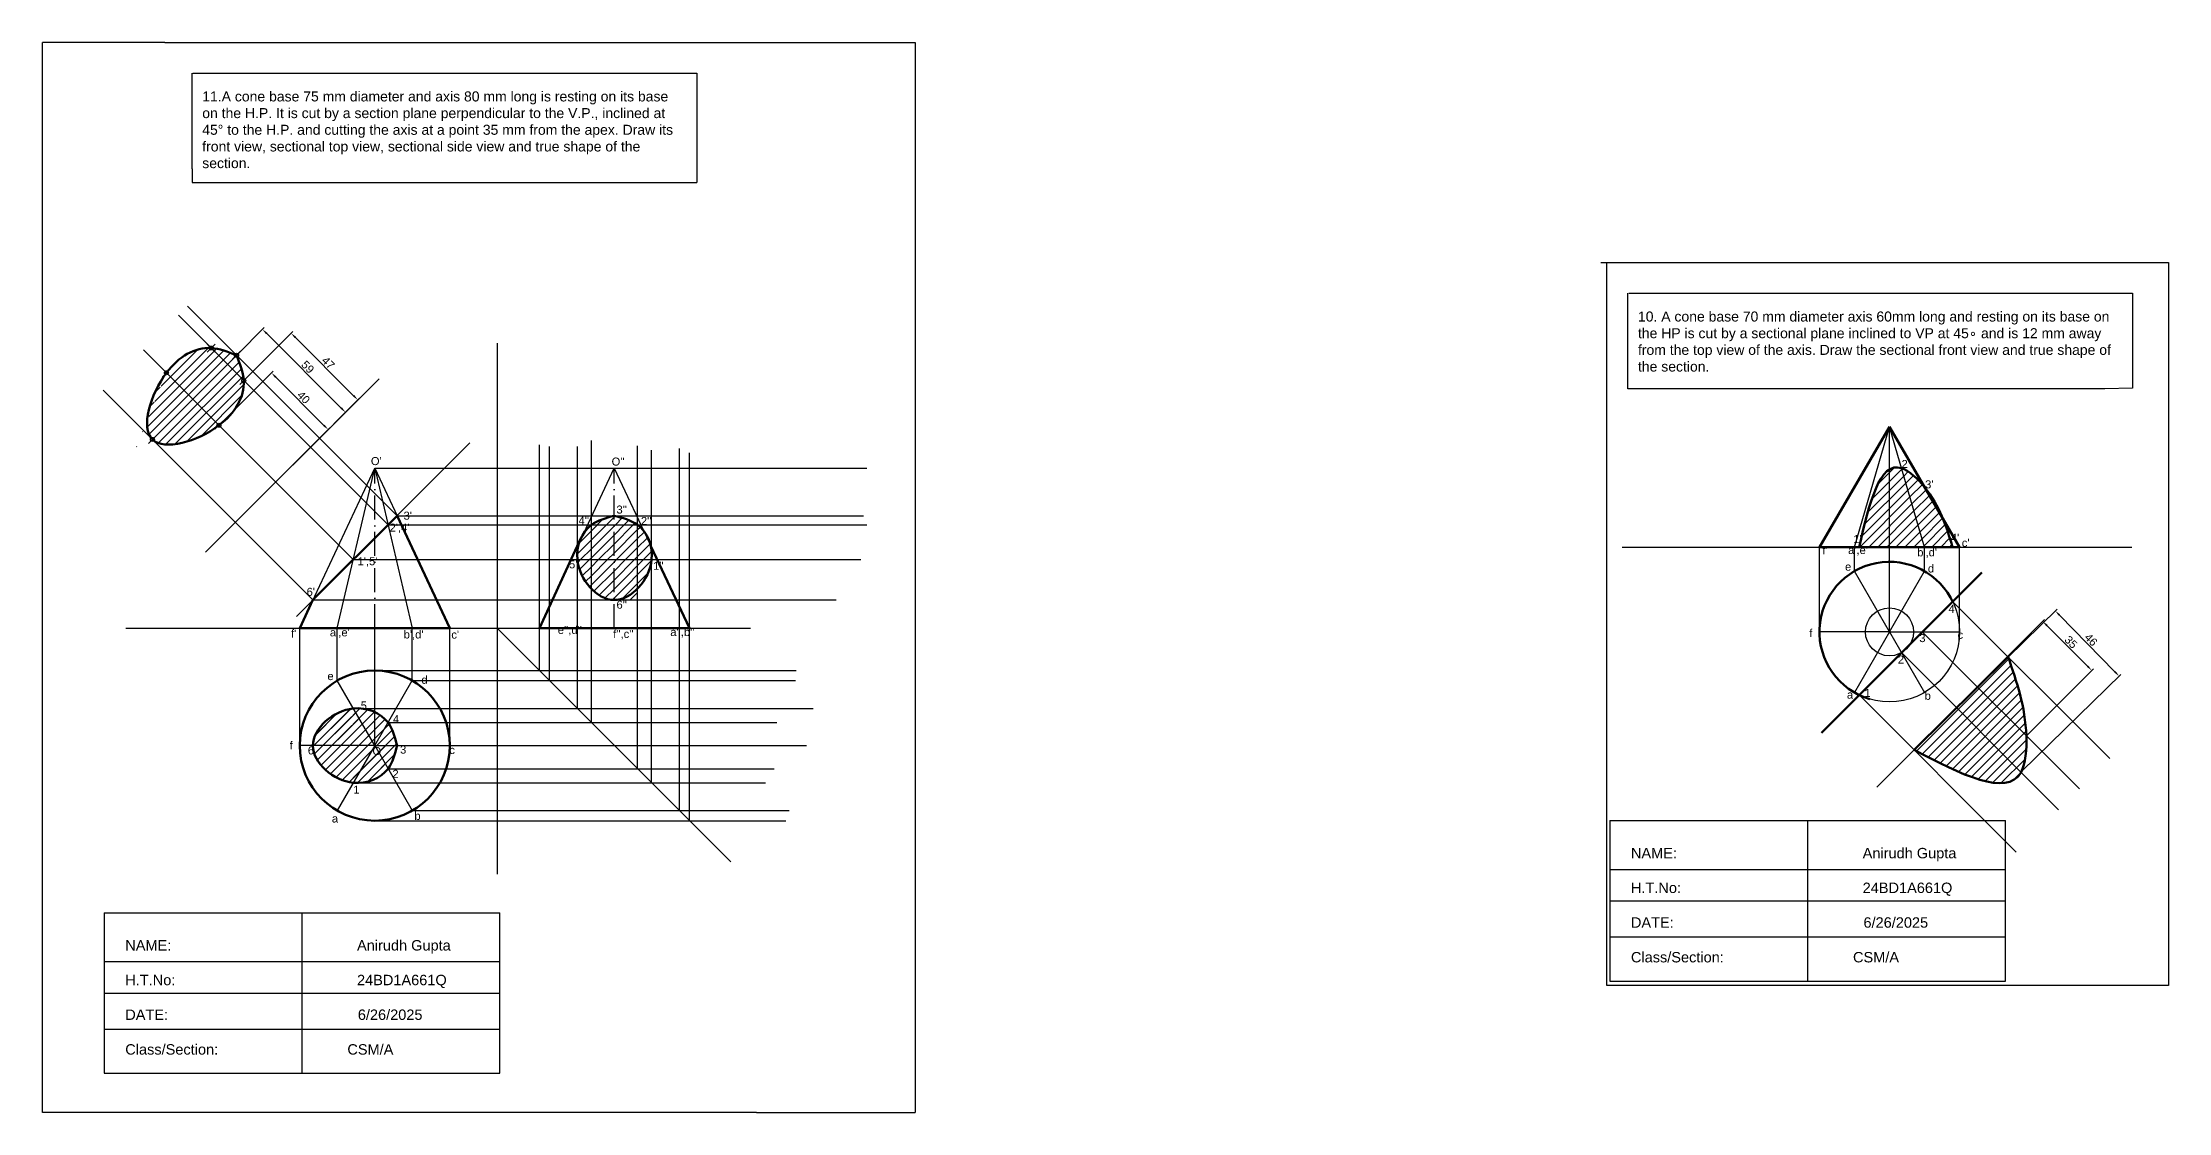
# Model space of a CAD drawing. Header units: millimetres. Extents: x 2302 to 7484, y 1369 to 1932.
# Drawn here: x 5516 to 6578, y 1369 to 1903 of the extents above; entities that cross this region are included whole.
import ezdxf

# ---------------------------------------------------------------- set-up
doc = ezdxf.new("R2010")
doc.units = ezdxf.units.MM
doc.header["$PDMODE"] = 35
doc.header["$PDSIZE"] = 2
doc.linetypes.add('ACAD_ISO10W100', pattern=[18, 12, -3, 0, -3])
doc.styles.get("Standard").update_dxf_attribs({"font": 'arial.ttf'})
doc.dimstyles.new('ISO-25', dxfattribs={"dimtxt": 4, "dimasz": 3, "dimexe": 1.25, "dimexo": 0.625, "dimtad": 1, "dimdec": 0, "dimtxsty": 'Standard', "dimcen": 2.5, "dimclrd": 6, "dimclre": 4, "dimadec": 0, "dimazin": 0, "dimtfac": 1, "dimtdec": 0, "dimtmove": 0, "dimatfit": 3, "dimfxl": 1, "dimarcsym": 1})
pattern_1 = [(45, (0, 0), (-2.245064030267288, 2.245064030267288), [])]

# ---------------------------------------------------------------- blocks, each defined once
blk = doc.blocks.new('*U15')
blk.add_line((-18.75, -4.547473508864641e-13), (18.75, 2.273736754432321e-13))
blk = doc.blocks.new('*U16')
at = {"color": 0, "linetype": 'ByBlock', "lineweight": -2, "transparency": 16777216}
for p, rotation in [((5672.536851801764, 1568.196462787721), 120), ((5691.286851801764, 1568.196462787721), 59.99999999999997), ((5663.161851801764, 1551.958486466762), 180), ((5672.536851801764, 1535.720510145804), 239.9999999999999), ((5691.286851801764, 1535.720510145805), 299.9999999999998)]:
    blk.add_blockref('*U15', p, dxfattribs=dict(at, rotation=rotation))
blk.add_blockref('*U15', (5700.661851801764, 1551.958486466763), dxfattribs=at)
blk = doc.blocks.new('*D17')
at = {"color": 4, "lineweight": -2, "transparency": 16777216}
for p, q in [((5613.263484402585, 1747.503192204684), (5626.678940432153, 1760.918648234252)), ((5654.7494392548, 1706.017237352468), (5668.164895284369, 1719.432693382038))]:
    blk.add_line(p, q, dxfattribs=at)
at = {"color": 6, "lineweight": -2, "transparency": 16777216}
blk.add_line((5665.159691464326, 1720.670130249114), (5627.91637729923, 1757.913444414209), dxfattribs=at)
at = {"color": 6, "transparency": 16777216}
for points in [[(5628.269930689823, 1758.266997804802), (5627.562823908637, 1757.559891023616), (5625.795056955671, 1760.034764757768)], [(5665.513244854919, 1721.023683639707), (5664.806138073733, 1720.31657685852), (5667.281011807885, 1718.548809905554)]]:
    blk.add_solid(points, dxfattribs=at)
at = {"layer": 'Defpoints', "color": 0, "transparency": 16777216}
for p in [(5625.795056955671, 1760.034764757768), (5612.821542664344, 1747.061250466442), (5654.307497516558, 1705.575295614227)]:
    blk.add_point(p, dxfattribs=at)
at = {"color": 0, "transparency": 16777216, "insert": (5648.424094607655, 1741.177847557537), "char_height": 4, "attachment_point": 5, "rotation": 315.0000000000007}
blk.add_mtext('59', dxfattribs=at)
blk = doc.blocks.new('*D18')
at = {"color": 4, "lineweight": -2, "transparency": 16777216}
for p, q in [((5616.877640308338, 1734.839750007523), (5641.003376627903, 1758.965486327087)), ((5650.224796109097, 1701.492594206764), (5674.350532428661, 1725.618330526328))]:
    blk.add_line(p, q, dxfattribs=at)
at = {"color": 6, "lineweight": -2, "transparency": 16777216}
blk.add_line((5671.345328608619, 1726.855767393405), (5642.24081349498, 1755.960282507044), dxfattribs=at)
at = {"color": 6, "transparency": 16777216}
for points in [[(5642.594366885573, 1756.313835897637), (5641.887260104386, 1755.60672911645), (5640.11949315142, 1758.081602850603)], [(5671.698881999211, 1727.209320783998), (5670.991775218024, 1726.502214002811), (5673.466648952178, 1724.734447049845)]]:
    blk.add_solid(points, dxfattribs=at)
at = {"layer": 'Defpoints', "color": 0, "transparency": 16777216}
for p in [(5640.11949315142, 1758.081602850603), (5616.435698570097, 1734.397808269281), (5649.782854370856, 1701.050652468523)]:
    blk.add_point(p, dxfattribs=at)
at = {"color": 0, "transparency": 16777216, "insert": (5658.649226352413, 1743.264180250839), "char_height": 4, "attachment_point": 5, "rotation": 315}
blk.add_mtext('47', dxfattribs=at)
blk = doc.blocks.new('*D19')
at = {"color": 4, "lineweight": -2, "transparency": 16777216}
for p, q in [((5604.502887781167, 1712.494791865618), (5631.163700014289, 1739.155604098741)), ((5632.86494077456, 1684.132738872226), (5659.525753007681, 1710.793551105349))]:
    blk.add_line(p, q, dxfattribs=at)
at = {"color": 6, "lineweight": -2, "transparency": 16777216}
blk.add_line((5656.520549187639, 1712.030987972425), (5632.401136881366, 1736.150400278698), dxfattribs=at)
at = {"color": 6, "transparency": 16777216}
for points in [[(5632.754690271959, 1736.503953669292), (5632.047583490772, 1735.796846888105), (5630.279816537806, 1738.271720622258)], [(5656.874102578233, 1712.384541363019), (5656.166995797046, 1711.677434581832), (5658.641869531199, 1709.909667628865)]]:
    blk.add_solid(points, dxfattribs=at)
at = {"layer": 'Defpoints', "color": 0, "transparency": 16777216}
for p in [(5630.279816537806, 1738.271720622258), (5604.060946042925, 1712.052850127377), (5632.422999036317, 1683.690797133984)]:
    blk.add_point(p, dxfattribs=at)
at = {"color": 0, "transparency": 16777216, "insert": (5646.346903260379, 1725.976754351439), "char_height": 4, "attachment_point": 5, "rotation": 315}
blk.add_mtext('40', dxfattribs=at)
blk = doc.blocks.new('*U20')
blk.add_line((-17.5, 0), (17.5, 0))
blk = doc.blocks.new('*U21')
at = {"color": 0, "linetype": 'ByBlock', "lineweight": -2, "transparency": 16777216}
for p, rotation in [((6431.625099483132, 1588.3945993094), 120), ((6449.125099483132, 1588.3945993094), 59.99999999999999), ((6422.875099483132, 1573.239154743172), 180), ((6431.625099483132, 1558.083710176944), 239.9999999999999), ((6449.125099483132, 1558.083710176944), 299.9999999999999)]:
    blk.add_blockref('*U20', p, dxfattribs=dict(at, rotation=rotation))
blk.add_blockref('*U20', (6457.875099483132, 1573.239154743172), dxfattribs=at)
blk = doc.blocks.new('*D22')
at = {"color": 4, "lineweight": -2, "transparency": 16777216}
for p, q in [((6483.311235794834, 1581.815562141203), (6516.470903639513, 1614.975229985883)), ((6507.869054305443, 1557.257743630595), (6541.028722150122, 1590.417411475275))]:
    blk.add_line(p, q, dxfattribs=at)
at = {"color": 6, "lineweight": -2, "transparency": 16777216}
blk.add_line((6517.70834050659, 1611.97002616584), (6538.023518330079, 1591.654848342351), dxfattribs=at)
at = {"color": 6, "transparency": 16777216}
for points in [[(6518.061893897183, 1612.323579556434), (6517.354787115996, 1611.616472775247), (6515.58702016303, 1614.0913465094)], [(6538.377071720673, 1592.008401732945), (6537.669964939486, 1591.301294951758), (6540.144838673639, 1589.533527998792)]]:
    blk.add_solid(points, dxfattribs=at)
at = {"layer": 'Defpoints', "color": 0, "transparency": 16777216}
for p in [(6540.144838673639, 1589.533527998792), (6482.869294056592, 1581.373620402961), (6507.4271125672, 1556.815801892353)]:
    blk.add_point(p, dxfattribs=at)
at = {"color": 0, "transparency": 16777216, "insert": (6529.752954319219, 1603.699462154981), "char_height": 4, "attachment_point": 5, "rotation": 315.0000000000002}
blk.add_mtext('35', dxfattribs=at)
blk = doc.blocks.new('*D23')
at = {"color": 4, "lineweight": -2, "transparency": 16777216}
for p, q in [((6473.273598802671, 1571.768452933128), (6522.764604685828, 1620.209896736152)), ((6505.226229067855, 1539.12351735138), (6554.717234951013, 1587.564961154404))]:
    blk.add_line(p, q, dxfattribs=at)
at = {"color": 6, "lineweight": -2, "transparency": 16777216}
blk.add_line((6523.969764959873, 1617.191604385524), (6551.725464804937, 1588.83453249665), dxfattribs=at)
at = {"color": 6, "transparency": 16777216}
for points in [[(6524.32708693428, 1617.5413485872), (6523.612442985467, 1616.841860183847), (6521.871299749813, 1619.335536231961)], [(6552.082786779343, 1589.184276698326), (6551.368142830531, 1588.484788294973), (6553.823930014996, 1586.690600650213)]]:
    blk.add_solid(points, dxfattribs=at)
at = {"layer": 'Defpoints', "color": 0, "transparency": 16777216}
for p in [(6553.823930014996, 1586.690600650213), (6472.826946334662, 1571.331272681032), (6504.779576599847, 1538.686337099284)]:
    blk.add_point(p, dxfattribs=at)
at = {"color": 0, "transparency": 16777216, "insert": (6539.753778934821, 1604.878808229089), "char_height": 4, "attachment_point": 5, "rotation": 314.3859729280372}
blk.add_mtext('46', dxfattribs=at)

msp = doc.modelspace()

# ---------------------------------------------------------------- hatches: boundary and pattern name
h = msp.add_hatch()
h.set_pattern_fill('ANSI31', color=256)
h.set_pattern_definition(pattern_1)
edge = h.paths.add_edge_path(flags=17)
edge.add_spline(control_points=[(5616.435698570096, 1734.397808269282), (5616.172127315812, 1738.601288403135), (5614.496834990078, 1742.831269434789), (5612.821542664345, 1747.061250466443)], knot_values=[0, 0, 0, 0, 13.16908847232447, 13.16908847232447, 13.16908847232447, 13.16908847232447], degree=3, periodic=0)
edge.add_spline(control_points=[(5612.821542664345, 1747.061250466442), (5608.591561632692, 1748.736542792177), (5604.361580601038, 1750.411835117912), (5600.158100467183, 1750.675406372196)], knot_values=[0, 0, 0, 0, 13.16908847232641, 13.16908847232641, 13.16908847232641, 13.16908847232641], degree=3, periodic=0)
edge.add_line((5600.158100467183, 1750.675406372196), (5616.435698570096, 1734.397808269283))
edge = h.paths.add_edge_path()
edge.add_line((5616.435698570097, 1734.397808269282), (5600.158100467183, 1750.675406372195))
edge.add_spline(control_points=[(5600.158100467183, 1750.675406372196), (5592.005037512112, 1751.186628731025), (5583.951672036899, 1746.386897696891), (5577.813142325279, 1738.300653845021)], knot_values=[0, 0, 0, 0, 25.54274171799551, 25.54274171799551, 25.54274171799551, 25.54274171799551], degree=3, periodic=0)
edge.add_line((5577.813142325279, 1738.300653845022), (5604.060946042926, 1712.052850127375))
edge.add_spline(control_points=[(5604.060946042927, 1712.052850127377), (5612.147189894795, 1718.191379838998), (5616.946920928927, 1726.244745314212), (5616.435698570097, 1734.397808269282)], knot_values=[0, 0, 0, 0, 25.54274171799472, 25.54274171799472, 25.54274171799472, 25.54274171799472], degree=3, periodic=0)
edge = h.paths.add_edge_path()
edge.add_spline(control_points=[(5577.813142325279, 1738.300653845022), (5569.635153168611, 1727.52784380004), (5560.076309331138, 1694.316017133234), (5593.288135997958, 1703.874860970711), (5604.060946042942, 1712.052850127389)], knot_values=[38.71183019029604, 38.71183019029738, 38.71183019029738, 38.71183019029738, 72.74086883873866, 106.7699074871806, 106.7699074872058, 106.7699074872058, 106.7699074872058], degree=3, periodic=0)
edge.add_line((5604.060946042925, 1712.052850127376), (5577.813142325279, 1738.300653845022))
h = msp.add_hatch()
h.set_pattern_fill('ANSI31', color=256)
h.set_pattern_definition(pattern_1)
edge = h.paths.add_edge_path()
edge.add_spline(control_points=[(6507.4271125672, 1556.815801892353), (6506.896643638343, 1571.529175020606), (6502.595997447272, 1583.894370454264), (6498.295351256201, 1596.259565887923)], knot_values=[0, 0, 0, 0, 40.4870298093013, 40.4870298093013, 40.4870298093013, 40.4870298093013], degree=3, periodic=0)
edge.add_line((6498.295351256201, 1596.259565887923), (6498.025295398877, 1596.529621745246))
edge.add_line((6498.025295398877, 1596.529621745246), (6482.869294056592, 1581.373620402962))
edge.add_line((6482.869294056592, 1581.373620402962), (6507.4271125672, 1556.815801892355))
edge = h.paths.add_edge_path()
edge.add_line((6482.869294056592, 1581.373620402962), (6472.47698921118, 1570.981315557549))
edge.add_line((6472.47698921118, 1570.981315557549), (6504.776895559819, 1538.68140920891))
edge.add_spline(control_points=[(6504.776895559819, 1538.681409208909), (6504.777789502127, 1538.683051435244), (6507.13493763818, 1543.015611645945), (6507.667167843777, 1550.157498901313), (6507.427112567202, 1556.815801892354)], knot_values=[40.48702980930122, 40.48702980930122, 40.48702980930122, 40.48702980930122, 40.49397888563949, 58.8157402742615, 58.81574027426157, 58.81574027426157, 58.81574027426157], degree=3, periodic=0)
edge.add_line((6507.427112567202, 1556.815801892353), (6482.869294056592, 1581.373620402962))
edge = h.paths.add_edge_path()
edge.add_line((6472.47698921118, 1570.981315557549), (6451.320987868896, 1549.825314215265))
edge.add_spline(control_points=[(6451.320987868896, 1549.825314215265), (6474.537030724005, 1537.801767844858), (6497.753073579113, 1525.778221474451), (6504.776895559819, 1538.68140920891)], knot_values=[58.81574027426149, 58.81574027426149, 58.81574027426149, 58.81574027426149, 113.4155446291176, 113.4155446291176, 113.4155446291176, 113.4155446291176], degree=3, periodic=0)
edge.add_line((6504.776895559819, 1538.68140920891), (6472.47698921118, 1570.981315557549))
edge = h.paths.add_edge_path()
edge.add_spline(control_points=[(6439.031382095195, 1690.003844917067), (6431.912626865662, 1685.657735165238), (6427.894003809287, 1668.433194999739), (6423.875380752912, 1651.20865483424)], knot_values=[0, 0, 0, 0, 35.76308098557392, 35.76308098557392, 35.76308098557392, 35.76308098557392], degree=3, periodic=0)
edge.add_line((6423.875380752913, 1651.20865483424), (6439.031382095196, 1651.20865483424))
edge.add_line((6439.031382095196, 1651.20865483424), (6439.031382095196, 1690.003844917067))
edge = h.paths.add_edge_path()
edge.add_spline(control_points=[(6445.031382095195, 1690.637226262812), (6442.803050447234, 1691.374624266901), (6440.81942543166, 1691.095472923754), (6439.031382095195, 1690.003844917067)], knot_values=[35.76308098557391, 35.76308098557414, 35.76308098557414, 35.76308098557414, 44.74582257253381, 44.74582257253381, 44.74582257253381, 44.74582257253381], degree=3, periodic=0)
edge.add_line((6439.031382095196, 1690.003844917068), (6439.031382095196, 1651.20865483424))
edge.add_line((6439.031382095196, 1651.20865483424), (6456.531382095196, 1651.20865483424))
edge.add_line((6456.531382095196, 1651.20865483424), (6445.031382095196, 1690.637226262811))
h.paths.add_polyline_path([(6417.393075881125, 1645.973856736461), (6429.17206633133, 1645.973856736461), (6429.17206633133, 1651.605507486802), (6417.393075881125, 1651.605507486802)], flags=9)
h.paths.add_polyline_path([(6468.682787193073, 1652.880789931136), (6474.85741202254, 1652.880789931136), (6474.85741202254, 1658.880789931136), (6468.682787193073, 1658.880789931136)], flags=9)
h.paths.add_polyline_path([(6444.051622878173, 1689.738988197724), (6450.234433246522, 1689.738988197724), (6450.234433246522, 1695.763544814367), (6444.051622878173, 1695.763544814367)], flags=9)
h = msp.add_hatch()
h.set_pattern_fill('ANSI31', color=256)
h.set_pattern_definition(pattern_1)
edge = h.paths.add_edge_path()
edge.add_spline(control_points=[(6456.531382095195, 1681.208654834243), (6453.080118609959, 1685.409602445251), (6448.720413820856, 1689.416454375461), (6445.031382095195, 1690.637226262812)], knot_values=[0, 0, 0, 0, 14.87104432054507, 14.87104432054507, 14.87104432054507, 14.87104432054507], degree=3, periodic=0)
edge.add_line((6445.031382095196, 1690.637226262811), (6456.531382095196, 1651.20865483424))
edge.add_line((6456.531382095196, 1651.20865483424), (6470.579688282893, 1651.20865483424))
edge.add_spline(control_points=[(6470.579688282893, 1651.20865483424), (6469.101499668059, 1656.006005254571), (6467.623311053223, 1660.803355674902), (6465.692438565282, 1665.503986599806)], knot_values=[77.34566719943754, 77.34566719943754, 77.34566719943754, 77.34566719943754, 92.74321451462332, 92.74321451462332, 92.74321451462332, 92.74321451462332], degree=3, periodic=0)
edge.add_line((6465.69243856528, 1665.50398659981), (6456.531382095192, 1681.208654834246))
h = msp.add_hatch()
h.set_pattern_fill('ANSI31', color=256)
h.set_pattern_definition(pattern_1)
h.paths.add_polyline_path([(5801.507207397995, 1662.276085417361), (5790.258715351798, 1662.276085417361), (5790.258715351798, 1644.916230082822), (5801.507207397995, 1644.916230082822)])
edge = h.paths.add_edge_path()
edge.add_spline(control_points=[(5813.279643806828, 1662.276085417361), (5809.971774264357, 1664.742200419003), (5805.739490831175, 1665.771464491034), (5801.507207397995, 1666.800728563065)], knot_values=[0, 0, 0, 0, 12.61200438455267, 12.61200438455267, 12.61200438455267, 12.61200438455267], degree=3, periodic=0)
edge.add_line((5801.507207397995, 1666.800728563065), (5801.507207397995, 1662.276085417361))
edge.add_line((5801.507207397995, 1662.276085417361), (5813.279643806828, 1662.276085417361))
edge = h.paths.add_edge_path()
edge.add_spline(control_points=[(5801.507207397995, 1666.800728563065), (5797.470885546313, 1665.729563365692), (5793.434563694631, 1664.658398168319), (5790.258715351797, 1662.276085417361)], knot_values=[0, 0, 0, 0, 12.12439561006473, 12.12439561006473, 12.12439561006473, 12.12439561006473], degree=3, periodic=0)
edge.add_line((5790.258715351797, 1662.276085417361), (5801.507207397995, 1662.276085417361))
edge.add_line((5801.507207397995, 1662.276085417361), (5801.507207397995, 1666.800728563065))
edge = h.paths.add_edge_path()
edge.add_spline(control_points=[(5820.326866803267, 1649.234907969295), (5820.241719649515, 1650.03142561568), (5820.110325377248, 1650.818191626063), (5819.935318148253, 1651.589947339818)], knot_values=[25.16265325909403, 25.16265325909403, 25.16265325909403, 25.16265325909403, 27.38677261922698, 27.38677261922698, 27.38677261922698, 27.38677261922698], degree=3, periodic=0)
edge.add_line((5819.935318148196, 1651.589947340111), (5816.268954317456, 1659.357261638497))
edge.add_spline(control_points=[(5816.268954317407, 1659.357261638552), (5815.387764033409, 1660.466871900645), (5814.385347618239, 1661.451750381872), (5813.27964380683, 1662.276085417361)], knot_values=[12.61200438455464, 12.61200438455464, 12.61200438455464, 12.61200438455464, 16.82775145028567, 16.82775145028617, 16.82775145028617, 16.82775145028617], degree=3, periodic=0)
edge.add_line((5813.279643806831, 1662.27608541736), (5813.279643806831, 1644.916230082822))
edge.add_line((5813.279643806831, 1644.916230082822), (5820.326866803267, 1644.916230082822))
edge.add_line((5820.326866803267, 1644.916230082822), (5820.326866803267, 1649.234907969295))
edge = h.paths.add_edge_path()
edge.add_spline(control_points=[(5813.279643806831, 1630.446036398442), (5817.021005347516, 1634.289806897563), (5819.754197180371, 1639.611212962212), (5820.326866803267, 1644.916230082825)], knot_values=[31.34774374006097, 31.34774374006097, 31.34774374006097, 31.34774374006097, 45.83262901716854, 45.83262901717322, 45.83262901717322, 45.83262901717322], degree=3, periodic=0)
edge.add_line((5820.326866803267, 1644.916230082822), (5813.279643806831, 1644.916230082822))
edge.add_line((5813.279643806831, 1644.916230082822), (5813.279643806831, 1630.446036398441))
h.paths.add_polyline_path([(5813.279643806831, 1644.916230082822), (5801.507207397995, 1644.916230082822), (5801.507207397995, 1624.748162855928), (5813.279643806831, 1624.748162855928)])
edge = h.paths.add_edge_path(flags=17)
edge.add_spline(control_points=[(5671.197566087485, 1570.516173690715), (5661.156623525642, 1569.452380161084), (5651.029498860586, 1560.705433313924), (5651.029498860586, 1551.958486466762)], knot_values=[0, 0, 0, 0, 27.40690954432472, 27.40690954432472, 27.40690954432472, 27.40690954432472], degree=3, periodic=0)
edge.add_line((5651.029498860585, 1551.958486466762), (5681.911851801764, 1551.958486466763))
edge.add_line((5681.911851801764, 1551.958486466763), (5671.197566087479, 1570.516173690714))
h.paths.add_polyline_path([(5681.911851801764, 1570.516173690715), (5671.197566087478, 1570.516173690715), (5681.911851801764, 1551.958486466763)], flags=0)
edge = h.paths.add_edge_path()
edge.add_spline(control_points=[(5693.082064567722, 1551.958486466763), (5692.031682437187, 1556.092755261327), (5690.98130030665, 1560.227024055891), (5688.557421422018, 1563.468950694279)], knot_values=[0, 0, 0, 0, 12.36782852116308, 12.36782852116308, 12.36782852116308, 12.36782852116308], degree=3, periodic=0)
edge.add_spline(control_points=[(5688.557421422018, 1563.468950694279), (5686.893164793891, 1565.69488612779), (5684.581398289201, 1567.50014320318), (5681.911851801765, 1568.741075930874)], knot_values=[12.36782852116287, 12.36782852116337, 12.36782852116337, 12.36782852116337, 20.85968870542983, 20.85968870542983, 20.85968870542983, 20.85968870542983], degree=3, periodic=0)
edge.add_line((5681.911851801764, 1568.741075930875), (5681.911851801764, 1551.958486466763))
edge.add_line((5681.911851801764, 1551.958486466763), (5671.197566087479, 1570.516173690714))
edge.add_spline(control_points=[(5671.197566087479, 1570.516173690714), (5661.15662352564, 1569.452380161082), (5640.902374195533, 1551.958486466762), (5668.079664879073, 1528.485059909758), (5689.390100542865, 1537.427040038946), (5692.031682437187, 1547.824217672199), (5693.082064567722, 1551.958486466763)], knot_values=[31.10356787667313, 31.10356787667402, 31.10356787667402, 31.10356787667402, 58.51047742099321, 85.91738696531283, 104.6531263208233, 117.0209548419863, 117.0209548419863, 117.0209548419863, 117.0209548419863], degree=3, periodic=0)
h.paths.add_polyline_path([(5671.197566087479, 1570.516173690714), (5668.353415316464, 1570.007382057834), (5667.416208817845, 1569.721396096392), (5665.558802512251, 1569.12669315814), (5664.481259181764, 1568.657772219221), (5662.865347574992, 1567.913170948419), (5661.779529379812, 1567.293207894233), (5660.324422808409, 1566.405667996199), (5659.288825316897, 1565.658264006413), (5657.987196409514, 1564.642676044199), (5657.040112595484, 1563.788951412967), (5655.904799607621, 1562.662196338865), (5655.076814515346, 1561.722508060665), (5654.128615044681, 1560.501617892158), (5653.446757740541, 1559.496680792097), (5652.710690414546, 1558.197487065691), (5652.199765038858, 1557.149581455099), (5651.704423916689, 1555.784832548197), (5651.386677948472, 1554.719632512784), (5651.166206718392, 1553.295032111512), (5651.058292876476, 1552.239995643714), (5651.076469625236, 1551.958486466762), (5681.911851801764, 1551.958486466763)], flags=16)
h.paths.add_polyline_path([(5681.911851801764, 1568.741075930875), (5681.911851801764, 1570.516173690715), (5671.197566087478, 1570.516173690715), (5681.911851801764, 1551.958486466763)], flags=0)
h.paths.add_polyline_path([(5679.746118425094, 1546.183344332226), (5686.16221665156, 1546.183344332226), (5686.16221665156, 1552.3920755737), (5679.746118425094, 1552.3920755737)], flags=24)
h.paths.add_polyline_path([(5693.546378388177, 1546.870305633121), (5698.69781085748, 1546.870305633121), (5698.69781085748, 1553.001274255222), (5693.546378388177, 1553.001274255222)], flags=9)
h.paths.add_polyline_path([(5673.907637657506, 1568.967337718707), (5679.022235201844, 1568.967337718707), (5679.022235201844, 1574.987801565911), (5673.907637657506, 1574.987801565911)], flags=9)
h.paths.add_polyline_path([(5690.01192966981, 1562.270597470078), (5695.119705931747, 1562.270597470078), (5695.119705931747, 1568.270597470078), (5690.01192966981, 1568.270597470078)], flags=9)
h.paths.add_polyline_path([(5689.744546871711, 1534.873261820291), (5694.860508672529, 1534.873261820291), (5694.860508672529, 1540.897818436935), (5689.744546871711, 1540.897818436935)], flags=9)
h.paths.add_polyline_path([(5670.214839840082, 1526.963677739421), (5675.330801640901, 1526.963677739421), (5675.330801640901, 1532.988234356065), (5670.214839840082, 1532.988234356065)], flags=9)
h.paths.add_polyline_path([(5647.445088322988, 1546.470555230923), (5652.595156535813, 1546.470555230923), (5652.595156535813, 1552.597431083584), (5647.445088322988, 1552.597431083584)], flags=25)
h = msp.add_hatch()
h.set_pattern_fill('ANSI31', color=256)
h.set_pattern_definition(pattern_1)
h.paths.add_polyline_path([(5813.279643806831, 1662.276085417361), (5801.507207397995, 1662.276085417361), (5801.507207397995, 1644.916230082822), (5813.279643806831, 1644.916230082822)])
edge = h.paths.add_edge_path()
edge.add_line((5801.507207397995, 1644.916230082822), (5790.258715351798, 1644.916230082822))
edge.add_line((5790.258715351798, 1644.916230082822), (5790.258715351798, 1630.298370890723))
edge.add_spline(control_points=[(5790.258715351798, 1630.298370890723), (5793.493278975377, 1626.976215643891), (5797.4873810647, 1624.792497276361), (5801.507207398006, 1624.748162855928)], knot_values=[58.9327127594065, 58.9327127594065, 58.9327127594065, 58.9327127594065, 71.52939771168018, 71.52939771169747, 71.52939771169747, 71.52939771169747], degree=3, periodic=0)
edge.add_line((5801.507207397995, 1624.748162855928), (5801.507207397995, 1644.916230082822))
h.paths.add_polyline_path([(5790.258715351798, 1662.276085417361), (5788.308919057197, 1662.276085417361), (5783.211492355363, 1651.325072164661), (5783.211492355363, 1644.916230082822), (5790.258715351798, 1644.916230082822)])
h.paths.add_polyline_path([(5778.022679790545, 1639.509351932137), (5785.270974469945, 1639.509351932137), (5785.270974469945, 1645.529815779341), (5778.022679790545, 1645.529815779341)], flags=9)
h = msp.add_hatch()
h.set_pattern_fill('ANSI31', color=256)
h.set_pattern_definition(pattern_1)
edge = h.paths.add_edge_path()
edge.add_line((5790.258715351798, 1644.916230082822), (5783.21149235536, 1644.916230082822))
edge.add_spline(control_points=[(5783.211492355363, 1644.916230082812), (5783.76858083789, 1639.55340512445), (5786.501135052784, 1634.157706046404), (5790.258715351798, 1630.298370890723)], knot_values=[71.52939771169748, 71.52939771170647, 71.52939771170647, 71.52939771170647, 86.16291886569012, 86.16291886569012, 86.16291886569012, 86.16291886569012], degree=3, periodic=0)
edge.add_line((5790.258715351798, 1630.298370890722), (5790.258715351798, 1644.916230082822))
h.paths.add_polyline_path([(5778.022679790545, 1639.509351932137), (5785.270974469945, 1639.509351932137), (5785.270974469945, 1645.529815779341), (5778.022679790545, 1645.529815779341)], flags=9)
h = msp.add_hatch()
h.set_pattern_fill('ANSI31', color=256)
h.set_pattern_definition(pattern_1)
edge = h.paths.add_edge_path()
edge.add_spline(control_points=[(5681.911851801765, 1568.741075930874), (5679.921225575648, 1569.666414090078), (5677.731660086072, 1570.277966471715), (5675.463284926572, 1570.516173690617)], knot_values=[20.85968870542983, 20.85968870542983, 20.85968870542983, 20.85968870542983, 27.1918951947568, 27.1918951947568, 27.1918951947568, 27.1918951947568], degree=3, periodic=0)
edge.add_line((5675.463284925964, 1570.516173690715), (5671.197566087484, 1570.516173690715))
edge.add_spline(control_points=[(5671.197566087483, 1570.516173690715), (5661.156623525641, 1569.452380161083), (5640.902374195533, 1551.958486466762), (5661.156623525639, 1534.464592772441), (5671.19756608748, 1533.400799242811)], knot_values=[31.10356787667004, 31.10356787667004, 31.10356787667004, 31.10356787667313, 58.51047742099321, 85.91738696531283, 85.91738696531623, 85.91738696531623, 85.91738696531623], degree=3, periodic=0)
edge.add_line((5671.197566087481, 1533.40079924281), (5675.463284925912, 1533.40079924281))
edge.add_spline(control_points=[(5675.463284926568, 1533.400799242908), (5680.773684178683, 1533.958456309379), (5685.652162658685, 1536.562252271129), (5688.557421422018, 1540.448022239246)], knot_values=[89.82905964722714, 89.82905964722714, 89.82905964722714, 89.82905964722714, 104.6531263208225, 104.6531263208225, 104.6531263208225, 104.6531263208233], degree=3, periodic=0)
edge.add_spline(control_points=[(5688.557421422017, 1540.448022239246), (5690.981300306649, 1543.689948877634), (5692.031682437187, 1547.824217672198), (5693.082064567722, 1551.958486466763)], knot_values=[0, 0, 0, 0, 12.36782852116426, 12.36782852116426, 12.36782852116426, 12.36782852116426], degree=3, periodic=0)
edge.add_spline(control_points=[(5693.082064567722, 1551.958486466763), (5692.031682437187, 1556.092755261327), (5690.98130030665, 1560.227024055891), (5688.557421422018, 1563.468950694279)], knot_values=[0, 0, 0, 0, 12.36782852116308, 12.36782852116308, 12.36782852116308, 12.36782852116308], degree=3, periodic=0)
edge.add_spline(control_points=[(5688.557421422018, 1563.468950694279), (5686.893164793891, 1565.69488612779), (5684.581398289201, 1567.50014320318), (5681.911851801765, 1568.741075930874)], knot_values=[12.36782852116287, 12.36782852116337, 12.36782852116337, 12.36782852116337, 20.85968870542983, 20.85968870542983, 20.85968870542983, 20.85968870542983], degree=3, periodic=0)
h.paths.add_polyline_path([(5679.746118425094, 1546.183344332226), (5686.16221665156, 1546.183344332226), (5686.16221665156, 1552.3920755737), (5679.746118425094, 1552.3920755737)], flags=24)
h.paths.add_polyline_path([(5673.907637657506, 1568.967337718707), (5679.022235201844, 1568.967337718707), (5679.022235201844, 1574.987801565911), (5673.907637657506, 1574.987801565911)], flags=9)
h.paths.add_polyline_path([(5647.445088322988, 1546.470555230923), (5652.595156535813, 1546.470555230923), (5652.595156535813, 1552.597431083584), (5647.445088322988, 1552.597431083584)], flags=9)

# ---------------------------------------------------------------- linework, layer by layer
for p, q in [((5515.860556415095, 1368.627305074817), (5515.860556415095, 1903.351519449903)), ((5577.076356036709, 1903.351519449903), (5515.860556415095, 1903.351519449903)), ((5577.076356036709, 1903.351519449903), (5860.871073146058, 1903.351519449903)), ((5860.871073146058, 1903.351519449903), (5951.988095360965, 1903.351519449903)), ((5951.988095360965, 1903.351519449903), (5951.988095360965, 1368.627305074817)), ((5590.581077056042, 1840.264795613569), (5590.581077056042, 1888.012324807752)), ((5591.063774159566, 1888.012324807752), (5829.033053385512, 1888.012324807752)), ((5829.033053385512, 1888.012324807752), (5842.857489257688, 1888.012324807752)), ((5842.857489257688, 1888.012324807752), (5842.857489257688, 1833.322330288928)), ((5590.581077056042, 1840.264795613569), (5590.581077056042, 1833.322330288928)), ((5590.581077056042, 1833.322330288928), (5842.857489257687, 1833.322330288928)), ((6294.67713691771, 1793.355658157511), (6578.47185402706, 1793.355658157511)), ((6297.787215604735, 1432.107085161531), (6297.787215604735, 1793.355658157511)), ((6578.47185402706, 1793.355658157511), (6578.47185402706, 1432.107085161531)), ((6308.181857937044, 1730.268934321177), (6308.181857937044, 1778.01646351536)), ((6308.664555040567, 1778.01646351536), (6546.633834266514, 1778.01646351536)), ((6546.633834266514, 1778.01646351536), (6560.45827013869, 1778.01646351536)), ((6560.45827013869, 1778.01646351536), (6560.45827013869, 1730.64118559851)), ((5688.557421422018, 1662.276085417361), (5583.748108296368, 1767.085398543011)), ((5693.082064567722, 1666.800728563066), (5588.272751442071, 1771.610041688715)), ((5671.19756608748, 1644.916230082822), (5566.388252961829, 1749.725543208472)), ((5743.09715024897, 1753.076071642598), (5743.09715024897, 1487.720621722877)), ((5597.354308963796, 1648.622107061462), (5684.086174220118, 1735.353972317786)), ((5651.029498860585, 1624.748162855928), (5546.220185734934, 1729.557475981577)), ((6546.633834266514, 1730.268934321177), (6308.181857937044, 1730.268934321177)), ((6560.45827013869, 1730.64118559851), (6546.633834266514, 1730.268934321177)), ((6421.531382095196, 1651.20865483424), (6439.031382095196, 1711.20865483424)), ((6439.031382095196, 1651.20865483424), (6439.031382095196, 1711.20865483424)), ((6456.531382095196, 1651.20865483424), (6439.031382095196, 1711.20865483424)), ((5642.764032791855, 1616.482696787197), (5729.495898048177, 1703.214562043521)), ((5764.269179579315, 1589.458486466763), (5764.269179579315, 1702.251745536444)), ((5769.293226937399, 1584.434439108679), (5769.293226937399, 1701.390234475893)), ((5783.211492355363, 1570.516173690715), (5783.211492355363, 1701.390234475893)), ((5790.258715351798, 1563.468950694279), (5790.258715351798, 1704.405520550409)), ((5813.279643806831, 1540.448022239246), (5813.279643806831, 1701.820990006168)), ((5834.245132221231, 1519.482533824847), (5834.245132221231, 1700.528723415341)), ((5644.411851801763, 1610.630515797108), (5681.911851801765, 1690.630515797108)), ((5663.161851801765, 1610.630515797108), (5681.911851801765, 1690.630515797108)), ((5681.911851801765, 1690.630515797108), (5719.411851801763, 1610.630515797108)), ((5681.911851801765, 1690.630515797108), (5700.661851801765, 1610.630515797108)), ((5681.911851801765, 1690.630515797108), (5927.838264296177, 1690.630515797108)), ((5764.269179579315, 1610.630515797108), (5801.507207397995, 1690.630515797108)), ((5801.507207397995, 1690.630515797108), (5839.269179579314, 1610.630515797108)), ((5820.326866803267, 1533.40079924281), (5820.326866803267, 1699.66721235479)), ((5839.269179579314, 1514.458486466763), (5839.269179579314, 1698.374948401376)), ((5688.557421422018, 1662.276085417361), (5927.838264296177, 1662.276085417361)), ((5693.082064567722, 1666.800728563065), (5926.139515252098, 1666.800728563065)), ((6305.367604208026, 1651.20865483424), (6560.206136167206, 1651.20865483424)), ((6404.031382095196, 1608.819227518946), (6404.031382095196, 1651.20865483424)), ((6421.531382095196, 1639.130116651402), (6421.531382095196, 1651.20865483424)), ((6439.031382095196, 1608.819227518946), (6439.031382095196, 1651.20865483424)), ((6456.531382095196, 1639.130116651402), (6456.531382095196, 1651.20865483424)), ((6474.031382095196, 1608.819227518946), (6474.031382095196, 1651.20865483424)), ((5671.197566087479, 1644.916230082822), (5924.865461893134, 1644.916230082822)), ((5651.029498860585, 1624.748162855928), (5912.5495700744, 1624.748162855928)), ((6470.579688282893, 1623.975228861231), (6549.088498401597, 1545.466418742527)), ((5557.479655272178, 1610.630515797108), (5869.66287408461, 1610.630515797108)), ((5644.411851801764, 1551.958486466761), (5644.411851801763, 1610.630515797106)), ((5663.161851801764, 1584.434439108679), (5663.161851801765, 1610.630515797108)), ((5681.911851801764, 1551.958486466763), (5681.911851801765, 1610.630515797108)), ((5700.661851801764, 1584.434439108679), (5700.661851801765, 1610.630515797108)), ((5719.411851801764, 1551.958486466763), (5719.411851801763, 1610.630515797108)), ((5743.09715024897, 1610.630515797108), (5859.91726454702, 1493.810401499057)), ((6432.756948398631, 1531.261274745), (6512.896944270693, 1611.401270617062)), ((6455.423686940609, 1608.819227518946), (6533.932497059312, 1530.310417400243)), ((6445.031382095196, 1598.426922673532), (6523.540192213899, 1519.91811255483)), ((5681.911851801765, 1589.458486466763), (5892.589331144778, 1589.458486466763)), ((5700.661851801764, 1584.434439108679), (5892.164642198939, 1584.434439108679)), ((6423.875380752912, 1577.270921331249), (6502.384190871615, 1498.762111212546)), ((5671.197566087479, 1570.516173690715), (5901.083049408067, 1570.516173690715)), ((5688.557421422019, 1563.468950694279), (5882.821552783247, 1563.468950694279)), ((5719.411851801764, 1551.958486466763), (5897.685558059185, 1551.958486466763)), ((5671.197566087479, 1533.40079924281), (5877.223478953865, 1533.40079924281)), ((5688.557421422018, 1540.448022239246), (5881.510689499624, 1540.448022239246)), ((5681.911851801764, 1514.458486466763), (5887.405601472816, 1514.458486466763)), ((5700.661851801764, 1519.482533824847), (5889.013302900246, 1519.482533824847)), ((6299.261143927026, 1514.49745667744), (6299.261143927026, 1434.309417354136)), ((6299.261143927026, 1514.49745667744), (6496.929220056571, 1514.49745667744)), ((6398.095181991798, 1514.49745667744), (6398.095181991798, 1434.309417354136)), ((6496.929220056571, 1434.309417354136), (6496.929220056571, 1514.49745667744)), ((6299.261143927026, 1490.141276117377), (6496.929220056571, 1490.141276117377)), ((5546.697066212699, 1468.416651869549), (5546.697066212699, 1388.228612546245)), ((5546.697066212699, 1468.416651869549), (5744.365142342243, 1468.416651869549)), ((5645.531104277471, 1468.416651869549), (5645.531104277471, 1388.228612546245)), ((5744.365142342243, 1388.228612546245), (5744.365142342243, 1468.416651869549)), ((6299.261143927026, 1474.403437015788), (6496.929220056571, 1474.403437015788)), ((6299.261143927026, 1456.417336383097), (6496.929220056571, 1456.417336383097)), ((5546.697066212699, 1444.060471309486), (5744.365142342243, 1444.060471309486)), ((5546.697066212699, 1428.322632207897), (5744.365142342243, 1428.322632207897)), ((6578.47185402706, 1432.107085161531), (6297.787215604735, 1432.107085161531)), ((6299.261143927026, 1434.309417354136), (6496.929220056571, 1434.309417354136)), ((5546.697066212699, 1410.336531575206), (5744.365142342243, 1410.336531575206)), ((5546.697066212699, 1388.228612546245), (5744.365142342243, 1388.228612546245)), ((5591.962676163136, 1368.627305074817), (5515.860556415095, 1368.627305074817)), ((5872.647314585461, 1368.627305074817), (5591.962676163136, 1368.627305074817)), ((5872.647314585461, 1368.627305074817), (5951.988095360965, 1368.627305074818))]:
    msp.add_line(p, q)
at = {"lineweight": 70}
for p, q in [((6404.031382095196, 1651.20865483424), (6439.031382095196, 1711.20865483424)), ((6474.031382095196, 1651.20865483424), (6439.031382095196, 1711.20865483424)), ((5651.029498860585, 1624.748162855928), (5693.082064567722, 1666.800728563065)), ((5719.411851801763, 1610.630515797108), (5693.082064567722, 1666.800728563065)), ((5764.269179579315, 1610.630515797108), (5784.966077406404, 1655.569745231011)), ((5839.269179579314, 1610.630515797108), (5819.935318148325, 1651.589947339837)), ((6404.031382095196, 1651.20865483424), (6474.031382095196, 1651.20865483424)), ((6404.961384159164, 1558.356924737502), (6485.101380031227, 1638.496920609564)), ((5644.411851801763, 1610.630515797106), (5651.029498860586, 1624.748162855928)), ((5644.411851801764, 1610.630515797108), (5719.411851801763, 1610.630515797108)), ((5764.269179579315, 1610.630515797108), (5839.269179579314, 1610.630515797108)), ((6451.320987868896, 1549.825314215265), (6498.019101744249, 1595.98917483464))]:
    msp.add_line(p, q, dxfattribs=at)
at = {"linetype": 'ACAD_ISO10W100'}
for p, q in [((5681.911851801765, 1610.630515797108), (5681.911851801765, 1690.630515797108)), ((5801.507207397995, 1610.630515797108), (5801.507207397995, 1690.630515797108))]:
    msp.add_line(p, q, dxfattribs=at)
for radius in [35.00000000000014, 12]:
    msp.add_circle((6439.031382095196, 1608.819227518946), radius)
at = {"lineweight": 70}
msp.add_circle((5681.911851801764, 1551.958486466763), 37.5, dxfattribs=at)
msp.add_arc((6439.031382095196, 1608.819227518946), 35, 24.49344937036039, 253.5680639947722, dxfattribs=at)
for start, end in [(352.9796446898053, 0.4341517294627995), (298.88030727188, 299.9999999999998)]:
    msp.add_arc((6439.031382095196, 1608.819227518946), 35, start, end)
for points in [[(5612.821542664345, 1747.061250466443), (5616.435698570098, 1734.397808269281), (5604.060946042925, 1712.052850127377), (5570.768976957207, 1705.008684759304), (5577.813142325279, 1738.300653845023), (5600.158100467183, 1750.675406372196), (5612.821542664345, 1747.061250466442)], [(6423.875380752912, 1651.20865483424), (6445.031382095196, 1690.637226262812), (6456.531382095196, 1681.20865483424), (6470.579688282893, 1651.20865483424)], [(5801.507207397995, 1666.800728563065), (5813.279643806831, 1662.276085417361), (5820.326866803267, 1644.916230082822), (5801.507207397995, 1624.748162855928), (5783.211492355363, 1644.916230082822), (5790.258715351798, 1662.276085417361), (5801.507207397995, 1666.800728563065)], [(6498.295351256201, 1596.259565887923), (6507.427112567201, 1556.815801892354), (6504.779576599846, 1538.686337099284), (6451.320987868896, 1549.825314215265)], [(5693.082064567722, 1551.958486466763), (5688.557421422018, 1563.468950694279), (5671.197566087479, 1570.516173690714), (5651.029498860585, 1551.958486466762), (5671.197566087479, 1533.400799242811), (5688.557421422018, 1540.448022239247), (5693.082064567722, 1551.958486466763)]]:
    msp.add_spline(points, degree=3, dxfattribs=at)
for p in [(5600.158100467183, 1750.675406372196), (5612.821542664345, 1747.061250466442), (5612.821542664345, 1747.061250466442), (5577.813142325279, 1738.300653845023), (5616.435698570098, 1734.397808269281), (5604.060946042925, 1712.052850127377), (5570.768976957207, 1705.008684759304), (5570.768976957207, 1705.008684759304)]:
    msp.add_point(p)

# ---------------------------------------------------------------- block references
for name, p in [('*U21', (-1.343717387935612, 35.58007277577417)), ('*U16', (0, 0))]:
    msp.add_blockref(name, p)

# ---------------------------------------------------------------- texts
for s, p in [("O'", (5679.980085556117, 1692.168415947961)), ("O''", (5800.303534303559, 1691.920013811953)), ("2'", (6445.055715647613, 1690.743080967164)), ("3'", (6456.837899368504, 1680.542034925631)), ("3'", (5696.311419882939, 1664.906207673526)), ("3''", (5802.74119938699, 1667.94705819534)), ("2',4'", (5689.368665083752, 1658.928462913267)), ("4''", (5783.798886610944, 1662.49860800177)), ("2''", (5814.965421957671, 1662.250952253731)), ("4'", (6469.682787193073, 1653.880789931136)), ("f'", (6405.474873824583, 1647.579702614727)), ("a',e'", (6418.331684339515, 1647.703733953378)), ("1'", (6420.942904449141, 1653.209160232313)), ("b',d'", (6452.8731715126, 1646.553090972605)), ("c'", (6475.187976278088, 1651.316884973494)), ("1',5'", (5673.341238401099, 1642.102211662851)), ("5''", (5779.026090431746, 1640.580975397349)), ("1''", (5821.036914429624, 1639.83800551582)), ('e', (6416.815314321502, 1639.40258223861)), ('d', (6458.228477457174, 1638.491129087117)), ("6'", (5647.859840997298, 1626.825749314527)), ("6''", (5802.741199386991, 1620.412401458313)), ('4', (6468.553980321455, 1618.329981491088)), ("f'", (5640.078457451405, 1605.983121103979)), ("a',e'", (5659.510808904195, 1606.56795959516)), ("b',d'", (5696.385464306633, 1605.515251893483)), ("c'", (5720.191558833392, 1605.442061533763)), ("e'',d''", (5773.396617487813, 1607.770339670763)), ("f'',c''", (5801.09154484197, 1605.794495108931)), ("a'',b''", (5829.639770532818, 1606.738333858134)), ('f', (6398.93648552151, 1606.225911961999)), ('3', (6453.930463090129, 1603.706464259759)), ('c', (6473.057331463873, 1605.364205576841)), ('2', (6443.205635063974, 1592.981636233607)), ('e', (5658.270243006898, 1584.711058707228)), ('d', (5705.25549025448, 1582.862740991594)), ('5', (5674.911048298706, 1570.038961183919)), ('a', (6417.758338761167, 1575.451817308953)), ('1', (6426.476975681416, 1576.252976851048)), ('b', (6456.586617350084, 1574.872118457097)), ('4', (5691.01192966981, 1563.270597470078)), ('f', (5639.402150902668, 1550.147556722334)), ('6', (5648.466234298432, 1547.559914030378)), ('3', (5694.56820649186, 1547.963075073776)), ('O', (5680.780906965339, 1547.286345696483)), ('c', (5719.180149361111, 1547.796275872864)), ('1', (5671.218932609523, 1527.967770508862)), ('2', (5690.748639641151, 1535.877354589732)), ('a', (5660.490018945, 1513.550907096433)), ('b', (5701.740843334333, 1514.844729761118))]:
    msp.add_text(s, height=4).set_placement(p)
at = {"attachment_point": 1}
for s, width, gutter_width, insert, char_height in [('11.A cone base 75 mm diameter and axis 80 mm long is resting on its base on the H.P. It is cut by a section plane perpendicular to the V.P., inclined at 45° to the H.P. and cutting the axis at a point 35 mm from the apex. Draw its front view, sectional top view, sectional side view and true shape of the section. ', 236.6374393727938, 15, (5595.694283451046, 1878.915530522452), 5), ('10. A cone base 70 mm diameter axis 60mm long and resting on its base on the HP is cut by a sectional plane inclined to VP at 45∘ and is 12 mm away from the top view of the axis. Draw the sectional front view and true shape of the section. ', 236.6374393727938, 15, (6313.295064332048, 1768.91966923006), 5), ('NAME:                                              Anirudh Gupta\\P\\PH.T.No:                                             24BD1A661Q\\P\\PDATE:                                               6/26/2025\\P\\PClass/Section:                                CSM/A', 175.899457978499, 12.5, (6309.790113642302, 1500.844932457849), 5.2), ('NAME:                                              Anirudh Gupta\\P\\PH.T.No:                                             24BD1A661Q\\P\\PDATE:                                               6/26/2025\\P\\PClass/Section:                                CSM/A', 175.899457978499, 12.5, (5557.226035927975, 1454.764127649959), 5.2)]:
    msp.add_mtext_dynamic_manual_height_columns(s, width=width, gutter_width=gutter_width, heights=[0], dxfattribs=dict(at, insert=insert, char_height=char_height))

# ---------------------------------------------------------------- dimensions: what is measured, and where the dimension line sits
for p1, p2, distance, picture, middle in [((5654.30749751656, 1705.575295614227), (5612.821542664345, 1747.061250466442), -18.347319862434336, '*D17', (5648.424094607655, 1741.177847557537)), ((5649.782854370856, 1701.050652468523), (5616.435698570098, 1734.397808269281), -33.493943505364136, '*D18', (5658.649226352413, 1743.264180250839)), ((5632.422999036317, 1683.690797133984), (5604.060946042925, 1712.052850127377), -37.07908224396465, '*D19', (5646.346903260379, 1725.976754351439)), ((6472.826946334662, 1571.331272681031), (6504.779576599846, 1538.686337099284), 68.62767605694647, '*D23', (6539.753778934821, 1604.878808229089)), ((6482.869294056592, 1581.373620402962), (6507.427112567201, 1556.815801892354), 46.269851989732764, '*D22', (6529.752954319219, 1603.699462154981))]:
    dim = msp.add_aligned_dim(p1=p1, p2=p2, distance=distance, dimstyle='ISO-25')
    dim.commit()
    dim.dimension.update_dxf_attribs({"geometry": picture, "text_midpoint": middle})

doc.saveas('drawing.dxf')
